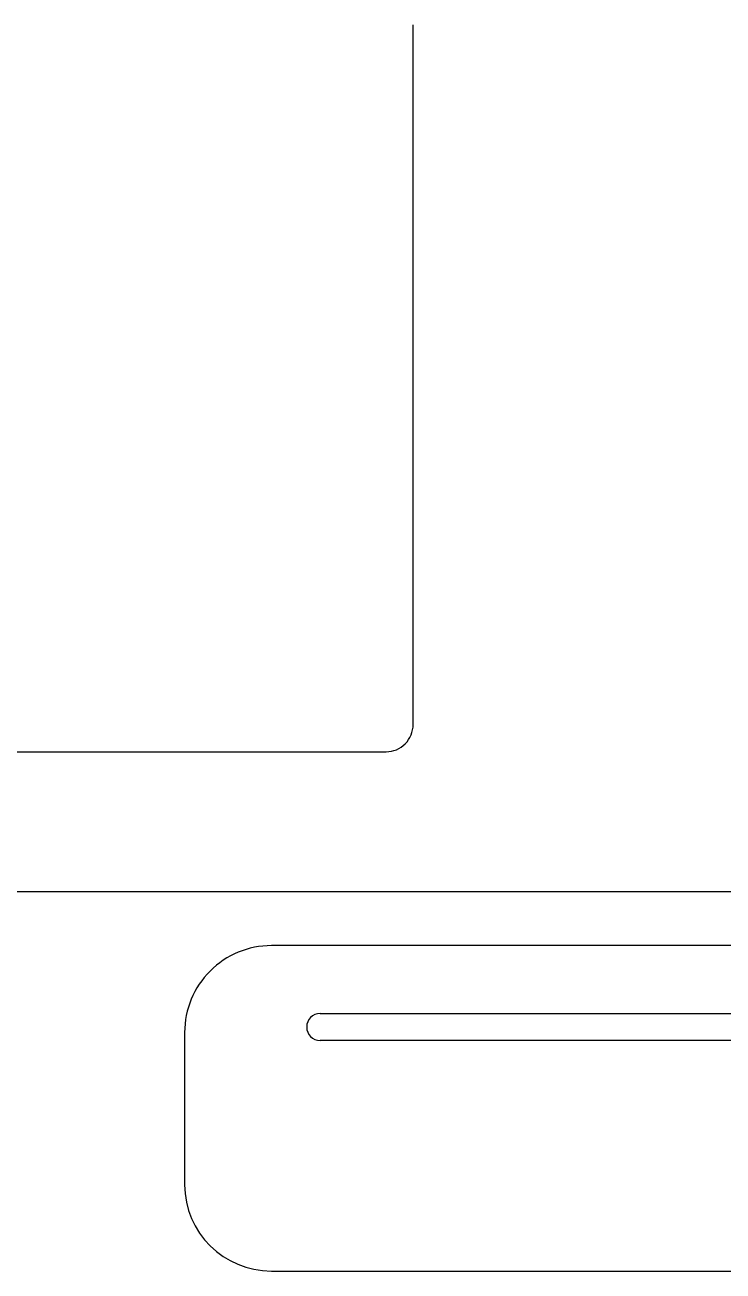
# Model space of a CAD drawing. Header units: millimetres. Extents: x -10 to 276, y -93 to 17.
# Drawn here: x 75.83 to 88.71, y -92.72 to -69.75 of the extents above; entities that cross this region are included whole.
import ezdxf

# ---------------------------------------------------------------- set-up
doc = ezdxf.new("R2010")
doc.units = ezdxf.units.MM
doc.layers.add('BLACK', color=7, linetype='CONTINUOUS')
doc.layers.add('Edge.Cuts', color=53, linetype='CONTINUOUS')

msp = doc.modelspace()

# ---------------------------------------------------------------- linework, layer by layer
at = {"layer": 'BLACK', "linetype": 'Continuous'}
for p, q in [((70.340975, -85.725), (99.2799, -85.725)), ((99.2799, -86.725), (80.379918, -86.725)), ((81.2799, -87.975), (126.2799, -87.975)), ((78.779918, -88.325), (78.779918, -91.132375)), ((126.2799, -88.475), (81.2799, -88.475)), ((80.3799, -92.725), (127.187489, -92.725))]:
    msp.add_line(p, q, dxfattribs=at)
at = {"layer": 'BLACK'}
for centre, radius, start, end in [((80.3799, -88.325), 1.599982, 89.9993554, 180), ((81.2799, -88.225), 0.25, 90, 270), ((80.3799, -91.125), 1.6, 180.2640988, 270)]:
    msp.add_arc(centre, radius, start, end, dxfattribs=at)
at = {"layer": 'Edge.Cuts', "linetype": 'CONTINUOUS'}
for p, q in [((82.9934, -82.65), (82.9934, -69.75)), ((69.8934, -83.15), (82.4934, -83.15))]:
    msp.add_line(p, q, dxfattribs=at)
at = {"layer": 'Edge.Cuts'}
msp.add_arc((82.493422, -82.650041), 0.499978, -90.0025212, 0.0046985, dxfattribs=at)

doc.saveas('drawing.dxf')
